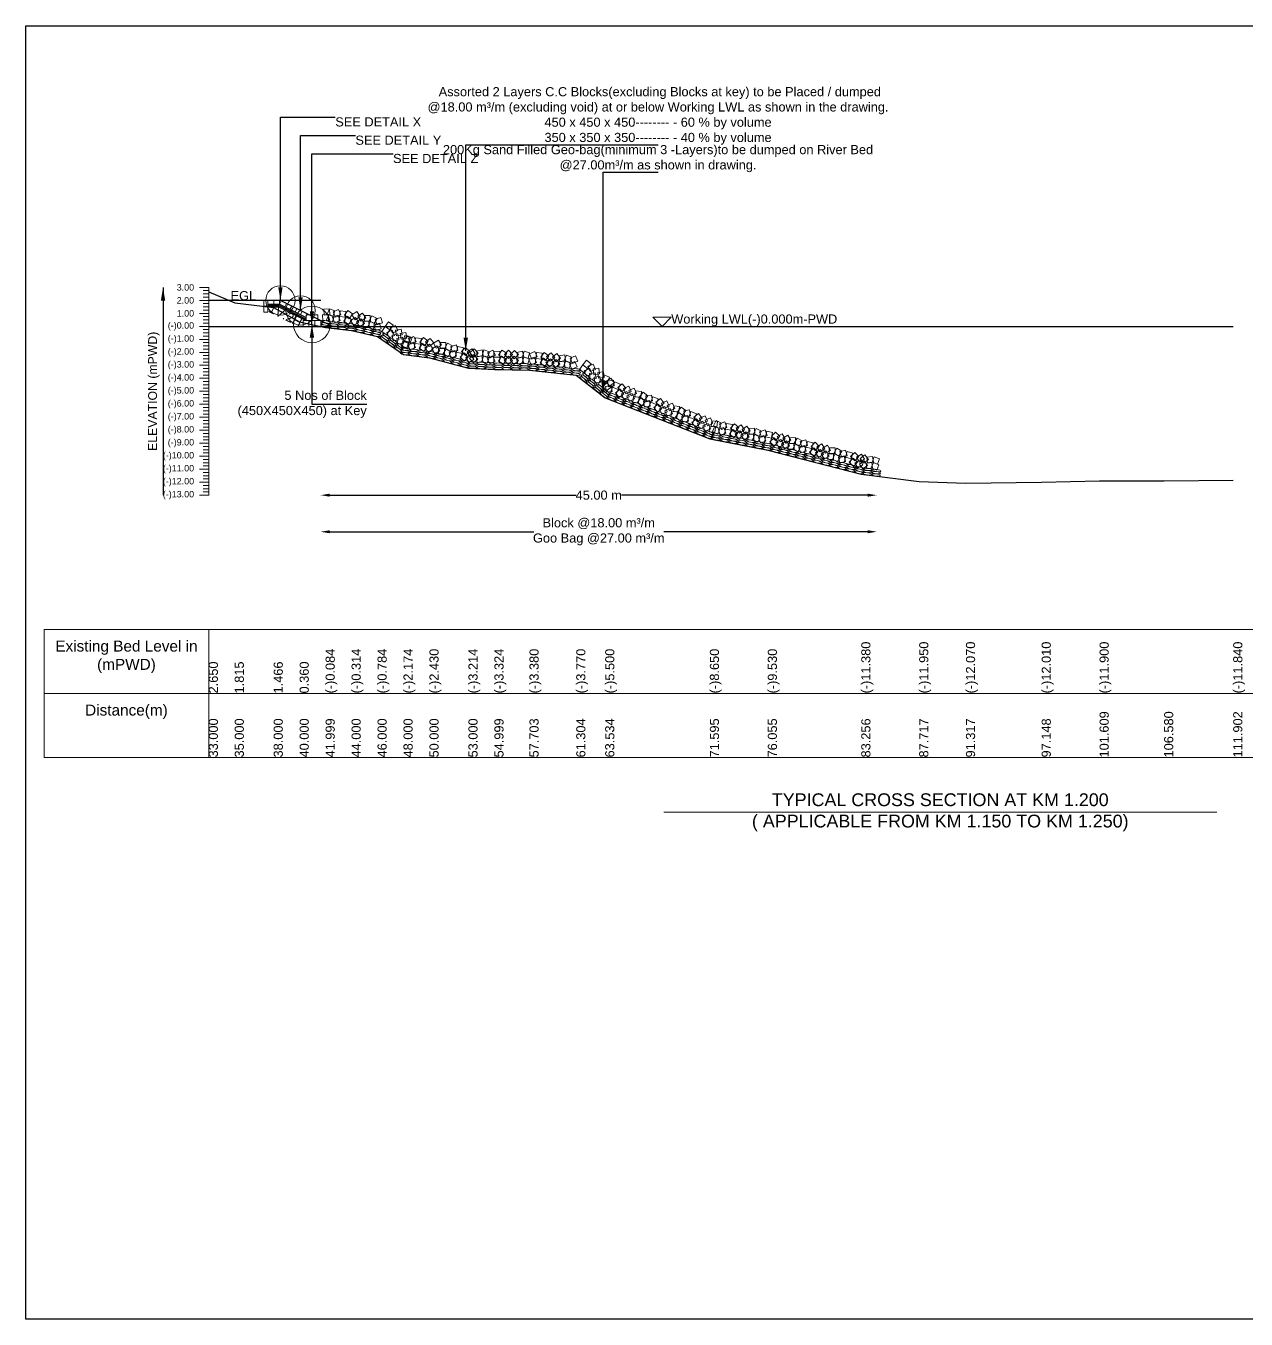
# Model space of a CAD drawing. Header units: inches. Extents: x 89000 to 1304432, y -10828 to 220529.
# Drawn here: x 383979 to 390652, y 163409 to 170480 of the extents above; entities that cross this region are included whole.
import ezdxf

# ---------------------------------------------------------------- set-up
doc = ezdxf.new("R2010")
doc.units = ezdxf.units.IN
doc.header["$LTSCALE"] = 7
doc.header["$MEASUREMENT"] = 0
for name, color, linetype, lineweight in [('Cross section Data Border', 7, 'Continuous', 9), ('Cross Section Labels', 7, 'Continuous', 9), ('Existing_Bed_Level for Xsection', 7, 'Continuous', 25), ('Long Section Labels', 7, 'Continuous', 9)]:
    doc.layers.add(name, color=color, linetype=linetype, lineweight=lineweight)
doc.styles.get("Standard").update_dxf_attribs({"font": 'arial.ttf'})
doc.dimstyles.new('Appron Lebeling Style', dxfattribs={"dimtxt": 50, "dimasz": 50, "dimexe": 0.18, "dimexo": 0.0625, "dimgap": 0.09, "dimtad": 0, "dimtih": 1, "dimtoh": 1, "dimdec": 4, "dimzin": 0, "dimdsep": 46, "dimtxsty": 'Standard', "dimcen": 0.09, "dimse1": 1, "dimse2": 1, "dimadec": 0, "dimazin": 0, "dimtfac": 1, "dimtdec": 4, "dimtofl": 0, "dimtmove": 0, "dimatfit": 3, "dimfxl": 1, "dimtolj": 1, "dimtzin": 0, "dimarcsym": 0})
doc.dimstyles.get("Standard").update_dxf_attribs({"dimtxt": 0.18, "dimasz": 0.18, "dimexe": 0.18, "dimexo": 0.0625, "dimgap": 0.09, "dimtad": 0, "dimtih": 1, "dimtoh": 1, "dimdec": 4, "dimzin": 0, "dimdsep": 46, "dimtxsty": 'Standard', "dimcen": 0.09, "dimadec": 0, "dimazin": 0, "dimtfac": 1, "dimtdec": 4, "dimtofl": 0, "dimtmove": 0, "dimatfit": 3, "dimfxl": 1, "dimtolj": 1, "dimtzin": 0, "dimarcsym": 0})

# ---------------------------------------------------------------- blocks, each defined once
blk = doc.blocks.new('*D25')
at = {"layer": 'Cross Section Labels', "color": 0, "lineweight": -2, "transparency": 16777216}
for p, q in [((385641.1, 167914.2), (386988, 167914.2)), ((388582.1, 167914.2), (387235.2, 167914.2))]:
    blk.add_line(p, q, dxfattribs=at)
at = {"layer": 'Cross Section Labels', "color": 0, "transparency": 16777216}
for points in [[(385641.1, 167922.5), (385641.1, 167905.8), (385591.1, 167914.2)], [(388582.1, 167922.5), (388582.1, 167905.8), (388632.1, 167914.2)]]:
    blk.add_solid(points, dxfattribs=at)
at = {"layer": 'Defpoints', "color": 0, "transparency": 16777216}
for p in [(385591.1, 168837.2), (388632.1, 168018.3), (388632.1, 167914.2)]:
    blk.add_point(p, dxfattribs=at)
at = {"layer": 'Cross Section Labels', "color": 0, "transparency": 16777216, "insert": (387111.6, 167914.2), "char_height": 50, "attachment_point": 5}
blk.add_mtext('\\A1;45.00 m', dxfattribs=at)
blk = doc.blocks.new('*D26')
at = {"layer": 'Cross Section Labels', "color": 0, "lineweight": -2, "transparency": 16777216}
for p, q in [((385641.1, 167714.2), (386756, 167714.2)), ((388582.1, 167714.2), (387467.2, 167714.2))]:
    blk.add_line(p, q, dxfattribs=at)
at = {"layer": 'Cross Section Labels', "color": 0, "transparency": 16777216}
for points in [[(385641.1, 167722.5), (385641.1, 167705.8), (385591.1, 167714.2)], [(388582.1, 167722.5), (388582.1, 167705.8), (388632.1, 167714.2)]]:
    blk.add_solid(points, dxfattribs=at)
at = {"layer": 'Defpoints', "color": 0, "transparency": 16777216}
for p in [(385591.1, 168837.2), (388632.1, 168018.3), (388632.1, 167714.2)]:
    blk.add_point(p, dxfattribs=at)
at = {"layer": 'Cross Section Labels', "color": 0, "transparency": 16777216, "insert": (387111.6, 167714.2), "char_height": 50, "attachment_point": 5}
blk.add_mtext('\\A1;Block @18.00 m³/m ^JGoo Bag @27.00 m³/m ', dxfattribs=at)

msp = doc.modelspace()

# ---------------------------------------------------------------- linework, layer by layer
msp.add_lwpolyline([(383979.0225, 170480.18743), (393979.0225, 170480.18743), (393979.0225, 163409.18743), (383979.0225, 163409.18743)], close=True)
at = {"layer": 'Cross section Data Border'}
msp.add_lwpolyline([(384079.0225, 167180.18743), (391295.81785, 167180.18743), (391295.81785, 166480.18743), (384079.0225, 166480.18743)], close=True, dxfattribs=at)
for points in [[(384979.0225, 167180.18743), (384979.0225, 166480.18743)], [(384079.0225, 166830.18743), (391295.81785, 166830.18743)]]:
    msp.add_lwpolyline(points, dxfattribs=at)
at = {"layer": 'Cross Section Labels'}
msp.add_lwpolyline([(387458.13851, 168837.15743), (387508.13851, 168887.15743), (387408.13851, 168887.15743)], close=True, dxfattribs=at)
msp.add_lwpolyline([(387467.0225, 166180.18743), (388979.0225, 166180.18743), (390491.0225, 166180.18743)], dxfattribs=at)
for centre, radius in [((385371.03851, 168979.15743), 80), ((385481.08851, 168924.13243), 80), ((385543.21351, 168847.80743), 100)]:
    msp.add_circle(centre, radius, dxfattribs=at)
at = {"layer": 'Existing_Bed_Level for Xsection'}
for points in [[(384979.0225, 169025.30743), (385121.01386, 168966.02243), (385334.01901, 168941.24343), (385476.01037, 168862.71743), (385618.00174, 168831.19343), (385760.02929, 168814.86343), (385902.02065, 168781.49343), (386044.01202, 168682.80343), (386186.00338, 168664.62743), (386399.00853, 168608.96343), (386540.99989, 168601.15343), (386732.93597, 168597.17743), (386988.64621, 168569.48743), (387146.93338, 168446.65743), (387719.24804, 168223.00743), (388035.96061, 168160.52743), (388547.23962, 168029.17743), (388863.9356, 167988.70743), (389119.57019, 167980.18743), (389533.56406, 167984.44743), (389850.28458, 167992.25743), (390203.22514, 167992.25743), (390581.04963, 167996.51743)], [(385591.13851, 168979.15743), (384979.0225, 168979.15743)], [(385655.03851, 168837.15743), (385375.53591, 168976.90873), (385371.03851, 168979.15743), (385366.01026, 168979.15743), (385302.11026, 168979.15743)], [(385302.11026, 168957.85743), (385366.01026, 168957.85743), (385511.26351, 168885.2308)], [(385302.11026, 168950.75743), (385364.33418, 168950.75743), (385511.26351, 168877.29276)], [(385302.11026, 168943.65743), (385362.65809, 168943.65743), (385511.26351, 168869.35472)], [(384979.0225, 168837.15743), (390581.04963, 168837.15743)]]:
    msp.add_lwpolyline(points, dxfattribs=at)
at = {"layer": 'Long Section Labels'}
for points in [[(384979.0225, 169050.15743), (384929.0225, 169050.15743)], [(384979.0225, 169032.40743), (384949.0225, 169032.40743)], [(384979.0225, 169014.65743), (384949.0225, 169014.65743)], [(384979.0225, 168996.90743), (384949.0225, 168996.90743)], [(384979.0225, 167914.15743), (384979.0225, 167985.15743), (384979.0225, 168056.15743), (384979.0225, 168127.15743), (384979.0225, 168198.15743), (384979.0225, 168269.15743), (384979.0225, 168340.15743), (384979.0225, 168411.15743), (384979.0225, 168482.15743), (384979.0225, 168553.15743), (384979.0225, 168624.15743), (384979.0225, 168695.15743), (384979.0225, 168766.15743), (384979.0225, 168837.15743), (384979.0225, 168908.15743), (384979.0225, 168979.15743), (384979.0225, 169050.15743)], [(384979.0225, 168979.15743), (384929.0225, 168979.15743)], [(384979.0225, 168961.40743), (384949.0225, 168961.40743)], [(384979.0225, 168943.65743), (384949.0225, 168943.65743)], [(384979.0225, 168908.15743), (384929.0225, 168908.15743)], [(384979.0225, 168925.90743), (384949.0225, 168925.90743)], [(384979.0225, 168890.40743), (384949.0225, 168890.40743)], [(384979.0225, 168872.65743), (384949.0225, 168872.65743)], [(384979.0225, 168837.15743), (384929.0225, 168837.15743)], [(384979.0225, 168854.90743), (384949.0225, 168854.90743)], [(384979.0225, 168819.40743), (384949.0225, 168819.40743)], [(384979.0225, 168801.65743), (384949.0225, 168801.65743)], [(384979.0225, 168766.15743), (384929.0225, 168766.15743)], [(384979.0225, 168783.90743), (384949.0225, 168783.90743)], [(384979.0225, 168748.40743), (384949.0225, 168748.40743)], [(384979.0225, 168730.65743), (384949.0225, 168730.65743)], [(384979.0225, 168695.15743), (384929.0225, 168695.15743)], [(384979.0225, 168712.90743), (384949.0225, 168712.90743)], [(384979.0225, 168677.40743), (384949.0225, 168677.40743)], [(384979.0225, 168659.65743), (384949.0225, 168659.65743)], [(384979.0225, 168624.15743), (384929.0225, 168624.15743)], [(384979.0225, 168641.90743), (384949.0225, 168641.90743)], [(384979.0225, 168606.40743), (384949.0225, 168606.40743)], [(384979.0225, 168588.65743), (384949.0225, 168588.65743)], [(384979.0225, 168553.15743), (384929.0225, 168553.15743)], [(384979.0225, 168570.90743), (384949.0225, 168570.90743)], [(384979.0225, 168535.40743), (384949.0225, 168535.40743)], [(384979.0225, 168517.65743), (384949.0225, 168517.65743)], [(384979.0225, 168482.15743), (384929.0225, 168482.15743)], [(384979.0225, 168499.90743), (384949.0225, 168499.90743)], [(384979.0225, 168464.40743), (384949.0225, 168464.40743)], [(384979.0225, 168446.65743), (384949.0225, 168446.65743)], [(384979.0225, 168411.15743), (384929.0225, 168411.15743)], [(384979.0225, 168428.90743), (384949.0225, 168428.90743)], [(384979.0225, 168393.40743), (384949.0225, 168393.40743)], [(384979.0225, 168375.65743), (384949.0225, 168375.65743)], [(384979.0225, 168340.15743), (384929.0225, 168340.15743)], [(384979.0225, 168357.90743), (384949.0225, 168357.90743)], [(384979.0225, 168322.40743), (384949.0225, 168322.40743)], [(384979.0225, 168304.65743), (384949.0225, 168304.65743)], [(384979.0225, 168269.15743), (384929.0225, 168269.15743)], [(384979.0225, 168286.90743), (384949.0225, 168286.90743)], [(384979.0225, 168251.40743), (384949.0225, 168251.40743)], [(384979.0225, 168233.65743), (384949.0225, 168233.65743)], [(384979.0225, 168198.15743), (384929.0225, 168198.15743)], [(384979.0225, 168215.90743), (384949.0225, 168215.90743)], [(384979.0225, 168180.40743), (384949.0225, 168180.40743)], [(384979.0225, 168162.65743), (384949.0225, 168162.65743)], [(384979.0225, 168127.15743), (384929.0225, 168127.15743)], [(384979.0225, 168144.90743), (384949.0225, 168144.90743)], [(384979.0225, 168109.40743), (384949.0225, 168109.40743)], [(384979.0225, 168091.65743), (384949.0225, 168091.65743)], [(384979.0225, 168056.15743), (384929.0225, 168056.15743)], [(384979.0225, 168073.90743), (384949.0225, 168073.90743)], [(384979.0225, 168038.40743), (384949.0225, 168038.40743)], [(384979.0225, 168020.65743), (384949.0225, 168020.65743)], [(384979.0225, 167985.15743), (384929.0225, 167985.15743)], [(384979.0225, 168002.90743), (384949.0225, 168002.90743)], [(384979.0225, 167967.40743), (384949.0225, 167967.40743)], [(384979.0225, 167949.65743), (384949.0225, 167949.65743)], [(384979.0225, 167914.15743), (384929.0225, 167914.15743)], [(384979.0225, 167931.90743), (384949.0225, 167931.90743)]]:
    msp.add_lwpolyline(points, dxfattribs=at)
for points in [[(385302.11026, 168979.15743), (385280.81026, 168979.15743), (385280.81026, 168947.20743), (385302.11026, 168947.20743)], [(385302.11026, 168947.20743), (385280.81026, 168947.20743), (385280.81026, 168915.25743), (385302.11026, 168915.25743)], [(385334.06026, 168979.15743), (385302.11026, 168979.15743), (385302.11026, 168957.85743), (385334.06026, 168957.85743)], [(385366.01026, 168979.15743), (385334.06026, 168979.15743), (385334.06026, 168957.85743), (385366.01026, 168957.85743)], [(385404.11286, 168962.62025), (385375.53591, 168976.90873), (385366.01026, 168957.85743), (385394.58721, 168943.56895)], [(385432.68981, 168948.33178), (385404.11286, 168962.62025), (385394.58721, 168943.56895), (385423.16416, 168929.28048)], [(385461.26675, 168934.0433), (385432.68981, 168948.33178), (385423.16416, 168929.28048), (385451.7411, 168914.992)], [(385489.8437, 168919.75483), (385461.26675, 168934.0433), (385451.7411, 168914.992), (385480.31805, 168900.70353)], [(385640.23359, 168932.48523), (385608.31385, 168931.09489), (385609.70419, 168899.17515), (385641.62393, 168900.5655)], [(385668.61552, 168921.42977), (385638.9031, 168933.17602), (385627.15685, 168903.46359), (385656.86928, 168891.71735)], [(385687.94129, 168929.80374), (385658.62052, 168917.1114), (385671.31286, 168887.79064), (385700.63362, 168900.48297)], [(385518.42065, 168905.46635), (385489.8437, 168919.75483), (385480.31805, 168900.70353), (385508.895, 168886.41505)], [(385527.23851, 168869.10743), (385495.28851, 168869.10743), (385495.28851, 168837.15743), (385527.23851, 168837.15743)], [(385543.21351, 168901.05743), (385511.26351, 168901.05743), (385511.26351, 168869.10743), (385543.21351, 168869.10743)], [(385559.18851, 168869.10743), (385527.23851, 168869.10743), (385527.23851, 168837.15743), (385559.18851, 168837.15743)], [(385575.16351, 168901.05743), (385543.21351, 168901.05743), (385543.21351, 168869.10743), (385575.16351, 168869.10743)], [(385591.13851, 168869.10743), (385559.18851, 168869.10743), (385559.18851, 168837.15743), (385591.13851, 168837.15743)], [(385633.30886, 168901.29468), (385601.38913, 168899.90433), (385602.77947, 168867.9846), (385634.69921, 168869.37494)], [(385664.96603, 168889.68889), (385635.2536, 168901.43513), (385623.50736, 168871.72271), (385653.21978, 168859.97646)], [(385684.29179, 168898.06285), (385654.97103, 168885.37052), (385667.66336, 168856.04976), (385696.98413, 168868.74209)], [(385725.41365, 168887.45251), (385693.67277, 168891.102), (385690.02327, 168859.36112), (385721.76416, 168855.71162)], [(385729.06314, 168919.19339), (385697.32226, 168922.84288), (385693.67277, 168891.102), (385725.41365, 168887.45251)], [(385761.80469, 168873.08703), (385736.12963, 168892.10266), (385717.114, 168866.4276), (385742.78906, 168847.41198)], [(385765.45418, 168904.82792), (385739.77912, 168923.84354), (385720.7635, 168898.16849), (385746.43855, 168879.15286)], [(385782.25096, 168886.45535), (385755.08276, 168869.64194), (385771.89617, 168842.47373), (385799.06438, 168859.28715)], [(385789.56052, 168917.55797), (385762.39232, 168900.74456), (385779.20573, 168873.57635), (385806.37394, 168890.38976)], [(385830.17111, 168851.9951), (385813.33607, 168879.14991), (385786.18126, 168862.31486), (385803.0163, 168835.16005)], [(385837.48067, 168883.09772), (385820.64563, 168910.25253), (385793.49082, 168893.41748), (385810.32586, 168866.26267)], [(385854.74811, 168866.31059), (385822.81363, 168865.31473), (385823.8095, 168833.38025), (385855.74397, 168834.37612)], [(385862.05767, 168897.41321), (385830.12319, 168896.41735), (385831.11906, 168864.48287), (385863.05353, 168865.47874)], [(385892.01344, 168849.05179), (385863.8655, 168864.16788), (385848.74941, 168836.01994), (385876.89735, 168820.90385)], [(385899.32299, 168880.15441), (385871.17506, 168895.27049), (385856.05897, 168867.12256), (385884.20691, 168852.00647)], [(385919.49021, 168886.22826), (385888.89426, 168877.02554), (385898.09699, 168846.42958), (385928.69294, 168855.63231)], [(385987.98598, 168843.65978), (385961.75056, 168861.89451), (385943.51583, 168835.65908), (385969.75125, 168817.42436)], [(385912.18065, 168855.12564), (385881.5847, 168845.92292), (385890.78743, 168815.32696), (385921.38338, 168824.52969)], [(385969.75125, 168817.42436), (385943.51583, 168835.65908), (385925.28111, 168809.42366), (385951.51653, 168791.18894)], [(385995.01249, 168787.54888), (385981.392, 168816.45018), (385952.49071, 168802.82969), (385966.11119, 168773.9284)], [(386013.24721, 168813.7843), (385999.62673, 168842.6856), (385970.72543, 168829.06511), (385984.34592, 168800.16382)], [(386012.8883, 168795.50067), (385981.44091, 168789.85584), (385987.08573, 168758.40845), (386018.53313, 168764.05328)], [(386031.12303, 168821.73609), (385999.67564, 168816.09126), (386005.32046, 168784.64387), (386036.76785, 168790.2887)], [(386063.01354, 168772.06874), (386057.34368, 168803.51163), (386025.90079, 168797.84177), (386031.57065, 168766.39888)], [(386081.45421, 168774.2163), (386051.89505, 168786.34308), (386039.76827, 168756.78393), (386069.32742, 168744.65714)], [(386091.13272, 168776.34353), (386061.06959, 168787.16066), (386050.25245, 168757.09753), (386080.31558, 168746.28039)], [(386044.77881, 168745.83332), (386039.10895, 168777.27621), (386007.66606, 168771.60635), (386013.33593, 168740.16346)], [(386072.89799, 168750.10811), (386042.83486, 168760.92524), (386032.01772, 168730.86211), (386062.08086, 168720.04497)], [(386077.39746, 168742.52489), (386047.83831, 168754.65168), (386035.71152, 168725.09252), (386065.27067, 168712.96574)], [(386096.82915, 168750.65002), (386067.34783, 168738.33521), (386079.66264, 168708.8539), (386109.14396, 168721.16871)], [(386100.8859, 168782.34143), (386071.40458, 168770.02662), (386083.71939, 168740.54531), (386113.2007, 168752.86011)], [(386137.81138, 168739.51254), (386106.11997, 168743.56929), (386102.06323, 168711.87788), (386133.75463, 168707.82114)], [(386141.86813, 168771.20395), (386110.17672, 168775.2607), (386106.11997, 168743.56929), (386137.81138, 168739.51254)], [(386174.01496, 168724.68099), (386148.58619, 168744.02472), (386129.24246, 168718.59594), (386154.67124, 168699.25221)], [(386178.07171, 168756.3724), (386152.64293, 168775.71613), (386133.29921, 168750.28735), (386158.72798, 168730.94362)], [(386186.19759, 168739.98979), (386160.91205, 168720.4592), (386180.44264, 168695.17365), (386205.72818, 168714.70424)], [(386190.25434, 168771.68119), (386164.9688, 168752.1506), (386184.49939, 168726.86506), (386209.78493, 168746.39565)], [(386242.88955, 168703.70831), (386226.73264, 168731.272), (386199.16895, 168715.11509), (386215.32586, 168687.5514)], [(386250.96767, 168734.62023), (386234.81076, 168762.18391), (386207.24707, 168746.027), (386223.40398, 168718.46332)], [(386267.81377, 168717.41032), (386235.86442, 168717.20619), (386236.06856, 168685.25684), (386268.01791, 168685.46098)], [(386275.89189, 168748.32224), (386243.94254, 168748.1181), (386244.14668, 168716.16875), (386276.09603, 168716.37289)], [(386304.63993, 168699.23329), (386276.87525, 168715.04231), (386261.06623, 168687.27764), (386288.8309, 168671.46861)], [(386312.71805, 168730.1452), (386284.95337, 168745.95423), (386269.14435, 168718.18955), (386296.90902, 168702.38053)], [(386333.0296, 168735.7174), (386302.21498, 168727.27574), (386310.65663, 168696.46112), (386341.47125, 168704.90277)], [(386372.25005, 168719.42804), (386341.33813, 168727.50616), (386333.26001, 168696.59424), (386364.17193, 168688.51612)], [(386406.25848, 168700.08636), (386383.5136, 168722.52456), (386361.0754, 168699.77968), (386383.82029, 168677.34148)], [(386452.20485, 168690.30863), (386430.87817, 168714.09887), (386407.08793, 168692.7722), (386428.41461, 168668.98196)], [(386324.95148, 168704.80548), (386294.13686, 168696.36383), (386302.57851, 168665.54921), (386333.39313, 168673.99086)], [(386364.17193, 168688.51612), (386333.26001, 168696.59424), (386325.18189, 168665.68233), (386356.09381, 168657.60421)], [(386398.18037, 168669.17445), (386375.43548, 168691.61265), (386352.99728, 168668.86776), (386375.74217, 168646.42956)], [(386412.22153, 168682.79874), (386384.64499, 168666.66378), (386400.77994, 168639.08724), (386428.35649, 168655.22219)], [(386420.29965, 168713.71065), (386392.72311, 168697.5757), (386408.85806, 168669.99915), (386436.43461, 168686.13411)], [(386450.45014, 168658.40685), (386429.12347, 168682.19709), (386405.33323, 168660.87042), (386426.6599, 168637.08018)], [(386472.14318, 168676.8018), (386440.8756, 168670.23365), (386447.44374, 168638.96607), (386478.71133, 168645.53421)], [(386473.89789, 168708.70358), (386442.6303, 168702.13543), (386449.19845, 168670.86784), (386480.46603, 168677.43599)], [(386511.85344, 168666.32963), (386481.49484, 168676.28743), (386471.53704, 168645.92882), (386501.89565, 168635.97103)], [(386513.60815, 168698.23141), (386483.24954, 168708.1892), (386473.29175, 168677.8306), (386503.65035, 168667.87281)], [(386530.64679, 168675.83849), (386502.13305, 168661.42429), (386516.54725, 168632.91055), (386545.06099, 168647.32475)], [(386532.4015, 168707.74027), (386503.88776, 168693.32607), (386518.30196, 168664.81233), (386546.8157, 168679.22653)], [(386570.03109, 168668.72666), (386538.08794, 168669.38837), (386537.42623, 168637.44522), (386569.36938, 168636.78351)], [(386570.6928, 168700.66981), (386538.74965, 168701.33152), (386538.08794, 168669.38837), (386570.03109, 168668.72666)], [(386607.60725, 168657.83141), (386580.26463, 168674.35968), (386563.73636, 168647.01705), (386591.07899, 168630.48879)], [(386608.26896, 168689.77456), (386580.92634, 168706.30282), (386564.39807, 168678.9602), (386591.7407, 168662.43194)], [(386618.09185, 168674.34955), (386595.02793, 168652.23942), (386617.13806, 168629.1755), (386640.20198, 168651.28563)], [(386618.75356, 168706.2927), (386595.68964, 168684.18256), (386617.79977, 168661.11864), (386640.86369, 168683.22878)], [(386672.1455, 168650.64191), (386650.01701, 168673.68821), (386626.9707, 168651.55972), (386649.0992, 168628.51341)], [(386672.80721, 168682.58506), (386650.67872, 168705.63136), (386627.63241, 168683.50287), (386649.7609, 168660.45656)], [(386693.19619, 168669.7686), (386662.17175, 168662.13405), (386669.8063, 168631.1096), (386700.83075, 168638.74416)], [(386693.8579, 168701.71175), (386662.83346, 168694.07719), (386670.46801, 168663.05275), (386701.49246, 168670.68731)], [(386733.24163, 168660.66182), (386702.55997, 168669.57463), (386693.64716, 168638.89297), (386724.32882, 168629.98016)], [(386733.90334, 168692.60497), (386703.22168, 168701.51778), (386694.30887, 168670.83612), (386724.99053, 168661.92331)], [(386758.03639, 168668.89576), (386728.80015, 168656.00993), (386741.68597, 168626.77369), (386770.92222, 168639.65951)], [(386761.47604, 168700.66007), (386732.2398, 168687.77424), (386745.12562, 168658.53799), (386774.36187, 168671.42382)], [(386799.22747, 168658.5574), (386767.46316, 168661.99705), (386764.02351, 168630.23274), (386795.78782, 168626.79309)], [(386802.66712, 168690.32171), (386770.90281, 168693.76136), (386767.46316, 168661.99705), (386799.22747, 168658.5574)], [(386835.71265, 168644.43274), (386809.91249, 168663.27827), (386791.06695, 168637.47811), (386816.86712, 168618.63257)], [(386839.1523, 168676.19704), (386813.35214, 168695.04258), (386794.5066, 168669.24242), (386820.30677, 168650.39688)], [(386847.59525, 168659.97556), (386822.69432, 168639.95691), (386842.71297, 168615.05598), (386867.6139, 168635.07463)], [(386851.0349, 168691.73987), (386826.13397, 168671.72122), (386846.15262, 168646.82029), (386871.05355, 168666.83894)], [(386899.38014, 168631.65286), (386879.34168, 168656.53785), (386854.45669, 168636.49938), (386874.49516, 168611.6144)], [(386902.81979, 168663.41717), (386882.78133, 168688.30215), (386857.89634, 168668.26369), (386877.93481, 168643.37871)], [(386922.01579, 168648.87463), (386890.44457, 168643.96954), (386895.34966, 168612.39831), (386926.92089, 168617.3034)], [(386925.45544, 168680.63894), (386893.88422, 168675.73385), (386898.78931, 168644.16262), (386930.36054, 168649.06771)], [(386961.11655, 168636.31671), (386931.32715, 168647.86634), (386919.77752, 168618.07694), (386949.56692, 168606.5273)], [(386964.5562, 168668.08102), (386934.7668, 168679.63065), (386923.21717, 168649.84124), (386953.00657, 168638.29161)], [(386980.38655, 168644.81821), (386951.15031, 168631.93238), (386964.03614, 168602.69614), (386993.27238, 168615.58196)], [(386983.8262, 168676.58252), (386954.58996, 168663.69669), (386967.47579, 168634.46044), (386996.71203, 168647.34627)], [(387070.35785, 168632.79563), (387045.11625, 168652.38298), (387025.5289, 168627.14138), (387050.7705, 168607.55403)], [(387050.7705, 168607.55403), (387025.5289, 168627.14138), (387005.94155, 168601.89978), (387031.18315, 168582.31243)], [(387074.42793, 168576.39316), (387062.34403, 168605.96986), (387032.76732, 168593.88596), (387044.85122, 168564.30925)], [(387094.01528, 168601.63476), (387081.93137, 168631.21146), (387052.35466, 168619.12756), (387064.43857, 168589.55085)], [(387092.69668, 168583.3952), (387060.99624, 168579.40966), (387064.98178, 168547.70922), (387096.68222, 168551.69476)], [(387112.28402, 168608.6368), (387080.58358, 168604.65126), (387084.56912, 168572.95082), (387116.26956, 168576.93636)], [(387141.52219, 168557.36323), (387137.51141, 168589.06048), (387105.81415, 168585.0497), (387109.82493, 168553.35245)], [(387121.93485, 168532.12163), (387117.92406, 168563.81888), (387086.22681, 168559.8081), (387090.23759, 168528.11085)], [(387150.23972, 168534.9138), (387120.78614, 168547.29481), (387108.40513, 168517.84124), (387137.85871, 168505.46023)], [(387169.82706, 168560.1554), (387140.37349, 168572.53641), (387127.99248, 168543.08283), (387157.44606, 168530.70183)], [(387176.94584, 168503.71518), (387157.63901, 168529.17199), (387132.18221, 168509.86516), (387151.48904, 168484.40836)], [(387180.36437, 168513.04685), (387148.77536, 168508.25759), (387153.56462, 168476.66858), (387185.15363, 168481.45785)], [(387196.53319, 168528.95678), (387177.22636, 168554.41359), (387151.76956, 168535.10676), (387171.07638, 168509.64996)], [(387191.99344, 168542.80534), (387160.40443, 168538.01608), (387165.19369, 168506.42707), (387196.7827, 168511.21633)], [(387217.41676, 168492.29336), (387187.65827, 168503.92243), (387176.02921, 168474.16394), (387205.78769, 168462.53488)], [(387229.04582, 168522.05185), (387199.28734, 168533.68091), (387187.65827, 168503.92243), (387217.41676, 168492.29336)], [(387260.56571, 168498.8749), (387240.5937, 168523.81325), (387215.65535, 168503.84124), (387235.62736, 168478.90289)], [(387276.10038, 168510.76815), (387246.82986, 168497.96037), (387259.63764, 168468.68986), (387288.90816, 168481.49764)], [(387248.93664, 168469.11641), (387228.96464, 168494.05477), (387204.02628, 168474.08276), (387223.99829, 168449.14441)], [(387264.47132, 168481.00967), (387235.2008, 168468.20189), (387248.00858, 168438.93137), (387277.2791, 168451.73915)], [(387307.04413, 168440.12684), (387294.21304, 168469.38715), (387264.95273, 168456.55607), (387277.78382, 168427.29576)], [(387318.67319, 168469.88533), (387305.84211, 168499.14564), (387276.5818, 168486.31455), (387289.41288, 168457.05424)], [(387333.39662, 168450.82771), (387301.6416, 168454.35209), (387298.11721, 168422.59707), (387329.87223, 168419.07269)], [(387345.02568, 168480.58619), (387313.27066, 168484.11057), (387309.74628, 168452.35555), (387341.5013, 168448.83117)], [(387367.85085, 168428.47874), (387342.11999, 168447.41878), (387323.17995, 168421.68791), (387348.91081, 168402.74787)], [(387379.47992, 168458.23722), (387353.74905, 168477.17726), (387334.80901, 168451.44639), (387360.53988, 168432.50636)], [(387388.67375, 168431.64339), (387357.08475, 168426.85413), (387361.87401, 168395.26512), (387393.46302, 168400.05438)], [(387400.30282, 168461.40188), (387368.71381, 168456.61262), (387373.50307, 168425.02361), (387405.09208, 168429.81287)], [(387437.3552, 168440.64838), (387407.59672, 168452.27745), (387395.96766, 168422.51897), (387425.72614, 168410.8899)], [(387468.87509, 168417.47144), (387448.90309, 168442.40979), (387423.96473, 168422.43778), (387443.93674, 168397.49943)], [(387425.72614, 168410.8899), (387395.96766, 168422.51897), (387384.33859, 168392.76048), (387414.09707, 168381.13142)], [(387457.24603, 168387.71295), (387437.27402, 168412.65131), (387412.33567, 168392.6793), (387432.30767, 168367.74095)], [(387472.7807, 168399.60621), (387443.51018, 168386.79843), (387456.31796, 168357.52791), (387485.58848, 168370.33569)], [(387484.40977, 168429.36469), (387455.13925, 168416.55691), (387467.94703, 168387.28639), (387497.21755, 168400.09417)], [(387515.35351, 168358.72338), (387502.52243, 168387.98369), (387473.26212, 168375.15261), (387486.0932, 168345.8923)], [(387526.98258, 168388.48187), (387514.15149, 168417.74218), (387484.89118, 168404.91109), (387497.72227, 168375.65078)], [(387541.706, 168369.42425), (387509.95098, 168372.94863), (387506.4266, 168341.19361), (387538.18162, 168337.66923)], [(387553.33506, 168399.18273), (387521.58005, 168402.70711), (387518.05566, 168370.95209), (387549.81068, 168367.42771)], [(387576.16023, 168347.07528), (387550.42937, 168366.01532), (387531.48933, 168340.28445), (387557.22019, 168321.34441)], [(387587.7893, 168376.83376), (387562.05843, 168395.7738), (387543.11839, 168370.04293), (387568.84926, 168351.10289)], [(387608.6122, 168379.99842), (387577.02319, 168375.20915), (387581.81246, 168343.62015), (387613.40146, 168348.40941)], [(387645.66459, 168359.24492), (387615.9061, 168370.87399), (387604.27704, 168341.11551), (387634.03552, 168329.48644)], [(387677.18448, 168336.06797), (387657.21247, 168361.00633), (387632.27412, 168341.03432), (387652.24612, 168316.09597)], [(387596.98314, 168350.23993), (387565.39413, 168345.45067), (387570.18339, 168313.86166), (387601.7724, 168318.65092)], [(387634.03552, 168329.48644), (387604.27704, 168341.11551), (387592.64797, 168311.35702), (387622.40646, 168299.72796)], [(387665.55541, 168306.30949), (387645.5834, 168331.24785), (387620.64505, 168311.27584), (387640.61706, 168286.33749)], [(387681.09008, 168318.20275), (387651.81956, 168305.39497), (387664.62734, 168276.12445), (387693.89786, 168288.93223)], [(387692.71915, 168347.96123), (387663.44863, 168335.15345), (387676.25641, 168305.88293), (387705.52693, 168318.69071)], [(387723.66289, 168277.31992), (387710.83181, 168306.58023), (387681.5715, 168293.74915), (387694.40258, 168264.48884)], [(387735.29196, 168307.0784), (387722.46088, 168336.33871), (387693.20057, 168323.50763), (387706.03165, 168294.24732)], [(387750.01538, 168288.02079), (387718.26036, 168291.54517), (387714.73598, 168259.79015), (387746.491, 168256.26577)], [(387761.64445, 168317.77927), (387729.88943, 168321.30365), (387726.36505, 168289.54863), (387758.12006, 168286.02425)], [(387775.8978, 168276.53227), (387747.22334, 168290.62403), (387733.13158, 168261.94956), (387761.80604, 168247.85781)], [(387782.08161, 168307.87813), (387753.40714, 168321.96989), (387739.31538, 168293.29543), (387767.98985, 168279.20367)], [(387802.01681, 168314.67491), (387771.77242, 168304.37542), (387782.07191, 168274.13103), (387812.3163, 168284.43052)], [(387842.15505, 168300.80019), (387810.80919, 168306.984), (387804.62538, 168275.63814), (387835.97125, 168269.45433)], [(387877.27651, 168283.56193), (387853.20951, 168304.57578), (387832.19565, 168280.50879), (387856.26265, 168259.49493)], [(387890.46338, 168298.01468), (387863.91881, 168280.23299), (387881.7005, 168253.68842), (387908.24507, 168271.47011)], [(387939.59441, 168265.30396), (387921.79159, 168291.83435), (387895.26119, 168274.03153), (387913.06402, 168247.50113)], [(387795.833, 168283.32905), (387765.58861, 168273.02956), (387775.8881, 168242.78517), (387806.13249, 168253.08466)], [(387835.97125, 168269.45433), (387804.62538, 168275.63814), (387798.44158, 168244.29228), (387829.78744, 168238.10847)], [(387871.0927, 168252.21606), (387847.0257, 168273.22992), (387826.01185, 168249.16293), (387850.07884, 168228.14907)], [(387884.27957, 168266.66882), (387857.73501, 168248.88713), (387875.5167, 168222.34256), (387902.06126, 168240.12425)], [(387933.41061, 168233.9581), (387915.60778, 168260.48849), (387889.07739, 168242.68567), (387906.88021, 168216.15527)], [(387957.45567, 168249.15009), (387925.57784, 168247.00389), (387927.72404, 168215.12606), (387959.60188, 168217.27226)], [(387963.63948, 168280.49595), (387931.76165, 168278.34975), (387933.90785, 168246.47192), (387965.78568, 168248.61812)], [(387995.31883, 168233.24562), (387966.64437, 168247.33738), (387952.55261, 168218.66291), (387981.22707, 168204.57116)], [(388001.50264, 168264.59148), (387972.82817, 168278.68324), (387958.73641, 168250.00878), (387987.41088, 168235.91702)], [(388015.25403, 168240.0424), (387985.00964, 168229.74291), (387995.30913, 168199.49852), (388025.55352, 168209.79801)], [(388021.43784, 168271.38826), (387991.19345, 168261.08877), (388001.49294, 168230.84438), (388031.73733, 168241.14387)], [(388055.39228, 168226.16768), (388024.04641, 168232.35149), (388017.86261, 168201.00563), (388049.20847, 168194.82182)], [(388061.57608, 168257.51354), (388030.23022, 168263.69735), (388024.04641, 168232.35149), (388055.39228, 168226.16768)], [(388093.16858, 168205.76064), (388070.3309, 168228.10439), (388047.98715, 168205.26672), (388070.82483, 168182.92297)], [(388101.11853, 168236.70577), (388078.28085, 168259.04952), (388055.9371, 168236.21185), (388078.77478, 168213.8681)], [(388107.15317, 168219.443), (388079.64372, 168203.19391), (388095.89282, 168175.68446), (388123.40226, 168191.93356)], [(388115.10312, 168250.38813), (388087.59367, 168234.13903), (388103.84277, 168206.62959), (388131.35221, 168222.87868)], [(388162.30181, 168214.94616), (388146.03082, 168242.44265), (388118.53432, 168226.17166), (388134.80532, 168198.67516)], [(388187.16904, 168228.75134), (388155.22081, 168228.4148), (388155.55735, 168196.46658), (388187.50557, 168196.80311)], [(388224.07021, 168210.72707), (388196.24026, 168226.4209), (388180.54643, 168198.59095), (388208.37638, 168182.89712)], [(388154.35186, 168184.00103), (388138.08087, 168211.49753), (388110.58437, 168195.22653), (388126.85537, 168167.73004)], [(388179.21909, 168197.80621), (388147.27086, 168197.46968), (388147.6074, 168165.52145), (388179.55562, 168165.85799)], [(388216.12026, 168179.78194), (388188.29031, 168195.47578), (388172.59648, 168167.64583), (388200.42643, 168151.95199)], [(388236.40854, 168185.43826), (388205.62917, 168176.86898), (388214.19844, 168146.08961), (388244.97782, 168154.65888)], [(388244.35849, 168216.38339), (388213.57912, 168207.81411), (388222.14839, 168177.03473), (388252.92777, 168185.60401)], [(388275.69616, 168169.31157), (388244.75103, 168177.26152), (388236.80108, 168146.3164), (388267.74621, 168138.36645)], [(388283.64611, 168200.2567), (388252.70098, 168208.20665), (388244.75103, 168177.26152), (388275.69616, 168169.31157)], [(388309.78446, 168150.111), (388286.94678, 168172.45475), (388264.60303, 168149.61707), (388287.44071, 168127.27332)], [(388317.73441, 168181.05612), (388294.89673, 168203.39987), (388272.55298, 168180.5622), (388295.39066, 168158.21845)], [(388323.76905, 168163.79335), (388296.2596, 168147.54426), (388312.5087, 168120.03482), (388340.01814, 168136.28391)], [(388331.719, 168194.73848), (388304.20955, 168178.48939), (388320.45865, 168150.97994), (388347.96809, 168167.22904)], [(388370.96774, 168128.35139), (388354.69675, 168155.84788), (388327.20025, 168139.57689), (388343.47125, 168112.08039)], [(388378.91769, 168159.29651), (388362.6467, 168186.79301), (388335.1502, 168170.52201), (388351.4212, 168143.02552)], [(388403.78492, 168173.10169), (388371.83669, 168172.76516), (388372.17323, 168140.81693), (388404.12145, 168141.15347)], [(388440.68609, 168155.07742), (388412.85614, 168170.77125), (388397.16231, 168142.9413), (388424.99226, 168127.24747)], [(388460.97437, 168160.73374), (388430.195, 168152.16446), (388438.76427, 168121.38509), (388469.54365, 168129.95436)], [(388500.26199, 168144.60705), (388469.31686, 168152.557), (388461.36691, 168121.61188), (388492.31204, 168113.66193)], [(388395.83497, 168142.15657), (388363.88674, 168141.82003), (388364.22328, 168109.87181), (388396.1715, 168110.20834)], [(388432.73614, 168124.1323), (388404.90619, 168139.82613), (388389.21236, 168111.99618), (388417.04231, 168096.30235)], [(388453.02442, 168129.78861), (388422.24505, 168121.21934), (388430.81432, 168090.43996), (388461.5937, 168099.00924)], [(388492.31204, 168113.66193), (388461.36691, 168121.61188), (388453.41696, 168090.66675), (388484.36209, 168082.7168)], [(388526.40034, 168094.46135), (388503.56266, 168116.8051), (388481.21891, 168093.96743), (388504.05659, 168071.62368)], [(388534.35029, 168125.40648), (388511.51261, 168147.75023), (388489.16886, 168124.91255), (388512.00654, 168102.5688)], [(388540.38493, 168108.14371), (388512.87548, 168091.89462), (388529.12458, 168064.38517), (388556.63402, 168080.63426)], [(388548.33488, 168139.08883), (388520.82543, 168122.83974), (388537.07453, 168095.3303), (388564.58397, 168111.57939)], [(388581.87296, 168077.37012), (388562.31678, 168102.63588), (388537.05103, 168083.0797), (388556.60721, 168057.81394)], [(388585.92286, 168109.06241), (388566.36668, 168134.32816), (388541.10093, 168114.77198), (388560.65711, 168089.50623)], [(388604.83563, 168094.15338), (388573.17591, 168089.85637), (388577.47292, 168058.19664), (388609.13265, 168062.49366)], [(388608.88553, 168125.84567), (388577.22581, 168121.54865), (388581.52282, 168089.88893), (388613.18255, 168094.18594)], [(388643.68765, 168080.8458), (388614.12587, 168092.9662), (388602.00547, 168063.40443), (388631.56725, 168051.28403)], [(388647.73755, 168112.53808), (388618.17577, 168124.65848), (388606.05537, 168095.09671), (388635.61715, 168082.97631)]]:
    msp.add_lwpolyline(points, close=True, dxfattribs=at)
for centre, major_axis in [((385618.12966, 168849.71086), (23.06715, -5.12122)), ((385620.74567, 168861.49395), (23.06715, -5.12122)), ((385664.53371, 168856.21709), (23.47415, -2.699)), ((385711.48201, 168850.81908), (23.47415, -2.699)), ((385615.51366, 168837.92776), (23.06715, -5.12122)), ((385661.77632, 168832.23509), (23.47415, -2.699)), ((385663.15502, 168844.22609), (23.47415, -2.699)), ((385708.72461, 168826.83708), (23.47415, -2.699)), ((385710.10331, 168838.82808), (23.47415, -2.699)), ((385755.67291, 168821.43907), (23.47415, -2.699)), ((385757.0516, 168833.43007), (23.47415, -2.699)), ((385758.4303, 168845.42107), (23.47415, -2.699)), ((385802.46994, 168811.08869), (23.00211, -5.40583)), ((385805.23133, 168822.83857), (23.00211, -5.40583)), ((385807.99272, 168834.58844), (23.00211, -5.40583)), ((385848.47417, 168800.27704), (23.00211, -5.40583)), ((385851.23556, 168812.02692), (23.00211, -5.40583)), ((385853.99695, 168823.77679), (23.00211, -5.40583)), ((385894.4784, 168789.46539), (23.00211, -5.40583)), ((385897.23979, 168801.21526), (23.00211, -5.40583)), ((385900.00118, 168812.96514), (23.00211, -5.40583)), ((385943.63215, 168774.62029), (19.40255, -13.48559)), ((385950.52083, 168784.53145), (19.40255, -13.48559)), ((385936.74348, 168764.70913), (19.40255, -13.48559)), ((385975.54858, 168737.73795), (19.40255, -13.48559)), ((385982.43725, 168747.64911), (19.40255, -13.48559)), ((385989.32593, 168757.56027), (19.40255, -13.48559)), ((386014.35368, 168710.76676), (19.40255, -13.48559)), ((386021.24236, 168720.67792), (19.40255, -13.48559)), ((386028.13103, 168730.58908), (19.40255, -13.48559)), ((386054.73171, 168711.85244), (23.43756, -3.00019)), ((386051.66661, 168687.90782), (23.43756, -3.00019)), ((386053.19916, 168699.88013), (23.43756, -3.00019)), ((386098.54173, 168681.90744), (23.43756, -3.00019)), ((386100.07427, 168693.87975), (23.43756, -3.00019)), ((386101.60682, 168705.85206), (23.43756, -3.00019)), ((386145.41684, 168675.90706), (23.43756, -3.00019)), ((386146.94939, 168687.87937), (23.43756, -3.00019)), ((386148.48194, 168699.85168), (23.43756, -3.00019)), ((386192.91572, 168669.05872), (22.86108, -5.97422)), ((386195.96745, 168680.73655), (22.86108, -5.97422)), ((386199.01918, 168692.41438), (22.86108, -5.97422)), ((386238.63787, 168657.11028), (22.86108, -5.97422)), ((386241.68961, 168668.78811), (22.86108, -5.97422)), ((386244.74134, 168680.46595), (22.86108, -5.97422)), ((386284.36003, 168645.16184), (22.86108, -5.97422)), ((386287.41176, 168656.83968), (22.86108, -5.97422)), ((386290.4635, 168668.51751), (22.86108, -5.97422)), ((386333.13392, 168644.89124), (22.86108, -5.97422)), ((386336.18566, 168656.56908), (22.86108, -5.97422)), ((386381.90781, 168644.62064), (22.86108, -5.97422)), ((386422.33007, 168637.90127), (23.59314, -1.2977)), ((386330.08219, 168633.21341), (22.86108, -5.97422)), ((386375.80434, 168621.26497), (22.86108, -5.97422)), ((386378.85608, 168632.94281), (22.86108, -5.97422)), ((386421.00429, 168613.79771), (23.59314, -1.2977)), ((386421.66718, 168625.84949), (23.59314, -1.2977)), ((386468.19057, 168611.20231), (23.59314, -1.2977)), ((386468.85345, 168623.25409), (23.59314, -1.2977)), ((386469.51634, 168635.30587), (23.59314, -1.2977)), ((386515.37684, 168608.6069), (23.59314, -1.2977)), ((386516.03973, 168620.65869), (23.59314, -1.2977)), ((386516.70262, 168632.71047), (23.59314, -1.2977)), ((386562.3842, 168606.74674), (23.62373, -0.48937)), ((386562.63417, 168618.81415), (23.62373, -0.48937)), ((386562.88415, 168630.88156), (23.62373, -0.48937)), ((386609.63166, 168605.768), (23.62373, -0.48937)), ((386609.88164, 168617.83541), (23.62373, -0.48937)), ((386610.13162, 168629.90282), (23.62373, -0.48937)), ((386656.87912, 168604.78926), (23.62373, -0.48937)), ((386657.1291, 168616.85667), (23.62373, -0.48937)), ((386657.37908, 168628.92408), (23.62373, -0.48937)), ((386704.12659, 168603.81051), (23.62373, -0.48937)), ((386704.37657, 168615.87793), (23.62373, -0.48937)), ((386704.62654, 168627.94534), (23.62373, -0.48937)), ((386751.79624, 168601.20539), (23.49147, -2.54381)), ((386753.09567, 168613.20524), (23.49147, -2.54381)), ((386754.39509, 168625.20509), (23.49147, -2.54381)), ((386798.77919, 168596.11777), (23.49147, -2.54381)), ((386800.07861, 168608.11762), (23.49147, -2.54381)), ((386801.37803, 168620.11747), (23.49147, -2.54381)), ((386845.76213, 168591.03014), (23.49147, -2.54381)), ((386847.06155, 168603.02999), (23.49147, -2.54381)), ((386848.36097, 168615.02984), (23.49147, -2.54381)), ((386892.74507, 168585.94252), (23.49147, -2.54381)), ((386894.04449, 168597.94237), (23.49147, -2.54381)), ((386895.34392, 168609.94222), (23.49147, -2.54381)), ((386939.72801, 168580.85489), (23.49147, -2.54381)), ((386941.02743, 168592.85474), (23.49147, -2.54381)), ((386942.32686, 168604.85459), (23.49147, -2.54381)), ((386986.71095, 168575.76727), (23.49147, -2.54381)), ((386988.01038, 168587.76712), (23.49147, -2.54381)), ((386989.3098, 168599.76697), (23.49147, -2.54381)), ((387035.02668, 168556.41315), (18.66757, -14.48593)), ((387042.42635, 168565.94886), (18.66757, -14.48593)), ((387027.62702, 168546.87743), (18.66757, -14.48593)), ((387064.96215, 168517.90557), (18.66757, -14.48593)), ((387072.36181, 168527.44129), (18.66757, -14.48593)), ((387079.76148, 168536.977), (18.66757, -14.48593)), ((387102.29728, 168488.93371), (18.66757, -14.48593)), ((387109.69695, 168498.46943), (18.66757, -14.48593)), ((387117.09661, 168508.00514), (18.66757, -14.48593)), ((387139.63241, 168459.96185), (18.66757, -14.48593)), ((387147.03208, 168469.49756), (18.66757, -14.48593)), ((387154.43174, 168479.03328), (18.66757, -14.48593)), ((387180.17674, 168440.14598), (22.00805, -8.60034)), ((387184.56994, 168451.38807), (22.00805, -8.60034)), ((387188.96314, 168462.63016), (22.00805, -8.60034)), ((387224.19284, 168422.9453), (22.00805, -8.60034)), ((387228.58604, 168434.18739), (22.00805, -8.60034)), ((387232.97924, 168445.42948), (22.00805, -8.60034)), ((387276.99535, 168428.2288), (22.00805, -8.60034)), ((387268.20894, 168405.74462), (22.00805, -8.60034)), ((387272.60214, 168416.98671), (22.00805, -8.60034)), ((387312.22505, 168388.54393), (22.00805, -8.60034)), ((387316.61825, 168399.78603), (22.00805, -8.60034)), ((387321.01145, 168411.02812), (22.00805, -8.60034)), ((387356.24115, 168371.34325), (22.00805, -8.60034)), ((387360.63435, 168382.58535), (22.00805, -8.60034)), ((387365.02755, 168393.82744), (22.00805, -8.60034)), ((387400.25725, 168354.14257), (22.00805, -8.60034)), ((387404.65045, 168365.38467), (22.00805, -8.60034)), ((387409.04366, 168376.62676), (22.00805, -8.60034)), ((387453.05976, 168359.42608), (22.00805, -8.60034)), ((387444.27336, 168336.94189), (22.00805, -8.60034)), ((387448.66656, 168348.18399), (22.00805, -8.60034)), ((387488.28946, 168319.74121), (22.00805, -8.60034)), ((387492.68266, 168330.98331), (22.00805, -8.60034)), ((387497.07586, 168342.2254), (22.00805, -8.60034)), ((387532.30556, 168302.54053), (22.00805, -8.60034)), ((387536.69876, 168313.78263), (22.00805, -8.60034)), ((387541.09197, 168325.02472), (22.00805, -8.60034)), ((387576.32167, 168285.33985), (22.00805, -8.60034)), ((387580.71487, 168296.58195), (22.00805, -8.60034)), ((387585.10807, 168307.82404), (22.00805, -8.60034)), ((387624.73097, 168279.38126), (22.00805, -8.60034)), ((387629.12417, 168290.62336), (22.00805, -8.60034)), ((387620.33777, 168268.13917), (22.00805, -8.60034)), ((387664.35387, 168250.93849), (22.00805, -8.60034)), ((387668.74707, 168262.18058), (22.00805, -8.60034)), ((387673.14028, 168273.42268), (22.00805, -8.60034)), ((387708.36997, 168233.73781), (22.00805, -8.60034)), ((387712.76318, 168244.9799), (22.00805, -8.60034)), ((387717.15638, 168256.222), (22.00805, -8.60034)), ((387753.00801, 168222.49869), (23.18201, -4.57327)), ((387755.34411, 168234.34046), (23.18201, -4.57327)), ((387757.68022, 168246.18223), (23.18201, -4.57327)), ((387799.37202, 168213.35215), (23.18201, -4.57327)), ((387801.70813, 168225.19392), (23.18201, -4.57327)), ((387804.04423, 168237.03569), (23.18201, -4.57327)), ((387848.07214, 168216.04738), (23.18201, -4.57327)), ((387850.40824, 168227.88915), (23.18201, -4.57327)), ((387896.77225, 168218.74261), (23.18201, -4.57327)), ((387845.73603, 168204.20561), (23.18201, -4.57327)), ((387892.10004, 168195.05907), (23.18201, -4.57327)), ((387894.43615, 168206.90084), (23.18201, -4.57327)), ((387938.46406, 168185.91254), (23.18201, -4.57327)), ((387940.80016, 168197.75431), (23.18201, -4.57327)), ((387943.13627, 168209.59608), (23.18201, -4.57327)), ((387984.82807, 168176.766), (23.18201, -4.57327)), ((387987.16417, 168188.60777), (23.18201, -4.57327)), ((387989.50028, 168200.44954), (23.18201, -4.57327)), ((388031.19208, 168167.61946), (23.18201, -4.57327)), ((388033.52819, 168179.46123), (23.18201, -4.57327)), ((388035.86429, 168191.303), (23.18201, -4.57327)), ((388077.37286, 168156.1194), (22.88564, -5.87943)), ((388080.37617, 168167.80978), (22.88564, -5.87943)), ((388083.37949, 168179.50016), (22.88564, -5.87943)), ((388123.14414, 168144.36054), (22.88564, -5.87943)), ((388126.14745, 168156.05092), (22.88564, -5.87943)), ((388129.15077, 168167.7413), (22.88564, -5.87943)), ((388171.91873, 168144.29206), (22.88564, -5.87943)), ((388174.92205, 168155.98244), (22.88564, -5.87943)), ((388220.69333, 168144.22358), (22.88564, -5.87943)), ((388168.91542, 168132.60168), (22.88564, -5.87943)), ((388214.6867, 168120.84282), (22.88564, -5.87943)), ((388217.69001, 168132.5332), (22.88564, -5.87943)), ((388260.45798, 168109.08396), (22.88564, -5.87943)), ((388263.46129, 168120.77434), (22.88564, -5.87943)), ((388266.46461, 168132.46472), (22.88564, -5.87943)), ((388306.22926, 168097.3251), (22.88564, -5.87943)), ((388309.23257, 168109.01548), (22.88564, -5.87943)), ((388312.23588, 168120.70587), (22.88564, -5.87943)), ((388352.00054, 168085.56625), (22.88564, -5.87943)), ((388355.00385, 168097.25663), (22.88564, -5.87943)), ((388358.00716, 168108.94701), (22.88564, -5.87943)), ((388397.77181, 168073.80739), (22.88564, -5.87943)), ((388400.77513, 168085.49777), (22.88564, -5.87943)), ((388403.77844, 168097.18815), (22.88564, -5.87943)), ((388446.54641, 168073.73891), (22.88564, -5.87943)), ((388449.54972, 168085.42929), (22.88564, -5.87943)), ((388495.321, 168073.67043), (22.88564, -5.87943)), ((388443.54309, 168062.04853), (22.88564, -5.87943)), ((388489.31437, 168050.28967), (22.88564, -5.87943)), ((388492.31769, 168061.98005), (22.88564, -5.87943)), ((388535.08565, 168038.53081), (22.88564, -5.87943)), ((388538.08897, 168050.22119), (22.88564, -5.87943)), ((388541.09228, 168061.91157), (22.88564, -5.87943)), ((388580.89567, 168030.96066), (23.4382, -2.99513)), ((388582.42564, 168042.9333), (23.4382, -2.99513)), ((388583.9556, 168054.90594), (23.4382, -2.99513)), ((388627.77208, 168024.97041), (23.4382, -2.99513)), ((388629.30205, 168036.94305), (23.4382, -2.99513)), ((388630.83201, 168048.91569), (23.4382, -2.99513))]:
    msp.add_ellipse(centre, major_axis=major_axis, ratio=0.255, dxfattribs=at)

# ---------------------------------------------------------------- texts
at = {"layer": 'Cross section Data Border', "char_height": 60, "width": 800, "attachment_point": 5}
for s, insert in [('Existing Bed Level in (mPWD)', (384529.0225, 167030.18743)), ('Distance(m)', (384529.0225, 166730.18743))]:
    msp.add_mtext(s, dxfattribs=dict(at, insert=insert))
at = {"layer": 'Cross Section Labels'}
for s, insert, char_height, attachment_point in [(' Assorted 2 Layers C.C Blocks(excluding Blocks at key) to be Placed / dumped^J@18.00 m³/m (excluding void) at or below Working LWL as shown in the drawing.^J450 x 450 x 450-------- - 60 % by volume^J350 x 350 x 350-------- - 40 % by volume', (387435.86109, 169830.18743), 50, 8), ('SEE DETAIL X', (385671.03851, 169980.18743), 50, 1), ('SEE DETAIL Y', (385781.08851, 169880.18743), 50, 1), ('SEE DETAIL Z', (385986.98851, 169780.18743), 50, 1), ('200Kg Sand Filled Geo-bag(minimum 3 -Layers)to be dumped on River Bed^J@27.00m³/m as shown in drawing.', (387435.86109, 169680.18743), 50, 8), ('EGL', (385238.21026, 168979.15743), 50, 9), ('Working LWL(-)0.000m-PWD', (387508.13851, 168837.15743), 50, 7), ('5 Nos of Block ^J(450X450X450) at Key', (385843.21351, 168411.15743), 50, 6), ('TYPICAL CROSS SECTION AT KM 1.200^J( APPLICABLE FROM KM 1.150 TO KM 1.250)', (388979.0225, 166180.18743), 70, 5)]:
    msp.add_mtext(s, dxfattribs=dict(at, insert=insert, char_height=char_height, attachment_point=attachment_point))
at = {"layer": 'Cross Section Labels', "insert": (385410.18742, 168919.89276), "char_height": 50, "attachment_point": 2, "rotation": 333.434948823}
msp.add_mtext('1V:2H', dxfattribs=at)
at = {"layer": 'Long Section Labels', "char_height": 35, "attachment_point": 6}
for s, insert in [('3.00', (384899.0225, 169050.15743)), ('2.00', (384899.0225, 168979.15743)), ('1.00', (384899.0225, 168908.15743)), ('(-)0.00', (384899.0225, 168837.15743)), ('(-)1.00', (384899.0225, 168766.15743)), ('(-)2.00', (384899.0225, 168695.15743)), ('(-)3.00', (384899.0225, 168624.15743)), ('(-)4.00', (384899.0225, 168553.15743)), ('(-)5.00', (384899.0225, 168482.15743)), ('(-)6.00', (384899.0225, 168411.15743)), ('(-)7.00', (384899.0225, 168340.15743)), ('(-)8.00', (384899.0225, 168269.15743)), ('(-)9.00', (384899.0225, 168198.15743)), ('(-)10.00', (384899.0225, 168127.15743)), ('(-)11.00', (384899.0225, 168056.15743)), ('(-)12.00', (384899.0225, 167985.15743)), ('(-)13.00', (384899.0225, 167914.15743))]:
    msp.add_mtext(s, dxfattribs=dict(at, insert=insert))
at = {"layer": 'Long Section Labels', "rotation": 90}
for s, insert, char_height, attachment_point in [('ELEVATION (mPWD)', (384679.0225, 168482.15743), 48, 5), ('(-)11.380', (388547.23962, 166830.18743), 50, 1), ('(-)11.950', (388863.9356, 166830.18743), 50, 1), ('(-)12.070', (389119.57019, 166830.18743), 50, 1), ('(-)12.010', (389533.56406, 166830.18743), 50, 1), ('(-)11.900', (389850.28458, 166830.18743), 50, 1), ('(-)11.900', (389850.28458, 166830.18743), 50, 1), ('(-)11.840', (390581.04963, 166830.18743), 50, 1), ('(-)0.084', (385618.00174, 166830.18743), 50, 1), ('(-)0.314', (385760.02929, 166830.18743), 50, 1), ('(-)0.784', (385902.02065, 166830.18743), 50, 1), ('(-)2.174', (386044.01202, 166830.18743), 50, 1), ('(-)2.430', (386186.00338, 166830.18743), 50, 1), ('(-)3.214', (386399.00853, 166830.18743), 50, 1), ('(-)3.324', (386540.99989, 166830.18743), 50, 1), ('(-)3.380', (386732.93597, 166830.18743), 50, 1), ('(-)3.770', (386988.64621, 166830.18743), 50, 1), ('(-)5.500', (387146.93338, 166830.18743), 50, 1), ('(-)8.650', (387719.24804, 166830.18743), 50, 1), ('(-)9.530', (388035.96061, 166830.18743), 50, 1), ('2.650', (384979.0225, 166830.18743), 50, 1), ('1.815', (385121.01386, 166830.18743), 50, 1), ('1.466', (385334.01901, 166830.18743), 50, 1), ('0.360', (385476.01037, 166830.18743), 50, 1), ('33.000', (384979.0225, 166480.18743), 50, 1), ('35.000', (385121.01386, 166480.18743), 50, 1), ('38.000', (385334.01901, 166480.18743), 50, 1), ('40.000', (385476.01037, 166480.18743), 50, 1), ('41.999', (385618.00174, 166480.18743), 50, 1), ('44.000', (385760.02929, 166480.18743), 50, 1), ('46.000', (385902.02065, 166480.18743), 50, 1), ('48.000', (386044.01202, 166480.18743), 50, 1), ('50.000', (386186.00338, 166480.18743), 50, 1), ('53.000', (386399.00853, 166480.18743), 50, 1), ('54.999', (386540.99989, 166480.18743), 50, 1), ('57.703', (386732.93597, 166480.18743), 50, 1), ('61.304', (386988.64621, 166480.18743), 50, 1), ('63.534', (387146.93338, 166480.18743), 50, 1), ('71.595', (387719.24804, 166480.18743), 50, 1), ('76.055', (388035.96061, 166480.18743), 50, 1), ('83.256', (388547.23962, 166480.18743), 50, 1), ('87.717', (388863.9356, 166480.18743), 50, 1), ('91.317', (389119.57019, 166480.18743), 50, 1), ('97.148', (389533.56406, 166480.18743), 50, 1), ('101.609', (389850.28458, 166480.18743), 50, 1), ('106.580', (390203.22514, 166480.18743), 50, 1), ('111.902', (390581.04963, 166480.18743), 50, 1)]:
    msp.add_mtext(s, dxfattribs=dict(at, insert=insert, char_height=char_height, attachment_point=attachment_point))

# ---------------------------------------------------------------- dimensions: what is measured, and where the dimension line sits
at = {"layer": 'Cross Section Labels'}
for base, text, picture, middle in [((388632.07787, 167914.15743), '45.00 m', '*D25', (387111.60819, 167914.15743)), ((388632.07787, 167714.15743), 'Block @18.00 m³/m ^JGoo Bag @27.00 m³/m ', '*D26', (387111.60819, 167714.15743))]:
    dim = msp.add_linear_dim(base=base, p1=(385591.13851, 168837.15743), p2=(388632.07787, 168018.3361), text=text, dimstyle='Appron Lebeling Style', dxfattribs=at)
    dim.commit()
    dim.dimension.update_dxf_attribs({"geometry": picture, "text_midpoint": middle})

# ---------------------------------------------------------------- leaders
at = {"layer": 'Cross Section Labels', "annotation_type": 0, "has_hookline": 1}
for points, hookline_direction, text_width in [([(385371.03851, 168979.15743), (385371.03851, 169980.18743), (385670.94851, 169980.18743)], 0, 466.13233), ([(385481.08851, 168924.13243), (385481.08851, 169880.18743), (385780.99851, 169880.18743)], 0, 466.03001), ([(385543.21351, 168847.80743), (385543.21351, 169780.18743), (385986.89851, 169780.18743)], 0, 460.91405), ([(386384.35628, 168702.57084), (386384.35628, 169830.18743), (387435.77109, 169830.18743)], 0, 2510.77763), ([(387135.86109, 168470.20375), (387135.86109, 169680.18743), (387435.77109, 169680.18743)], 0, 2345.7367), ([(385543.21351, 168847.80743), (385543.21351, 168411.15743), (385843.30351, 168411.15743)], 1, 701.90996)]:
    msp.add_leader(points, dimstyle='Standard', override={"dimasz": 72}, dxfattribs=dict(at, hookline_direction=hookline_direction, text_width=text_width))
at = {"layer": 'Long Section Labels'}
msp.add_leader([(384729.0225, 169050.15743), (384729.0225, 167914.15743)], dimstyle='Standard', override={"dimasz": 72}, dxfattribs=at)

doc.saveas('drawing.dxf')
